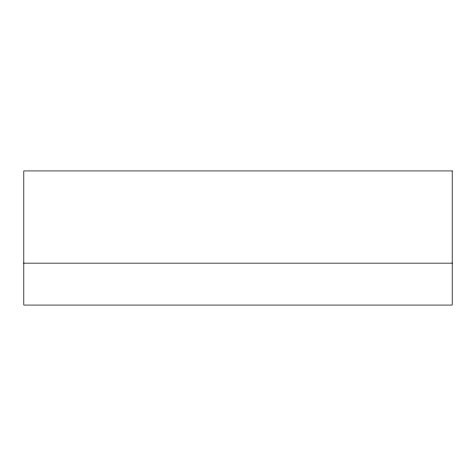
<?xml version="1.0" encoding="UTF-8"?>
<svg xmlns="http://www.w3.org/2000/svg" width="476" height="476" viewBox="0 0 476 476"><rect width="100%" height="100%" fill="white"/><g stroke="black" fill="none" stroke-linecap="round" stroke-linejoin="round"><path stroke-width="0.71" d="M23.8 263.151L452.2 263.151M452.2 170.932L23.8 170.932L23.8 305.068L452.2 305.068L452.2 170.932"/></g></svg>
